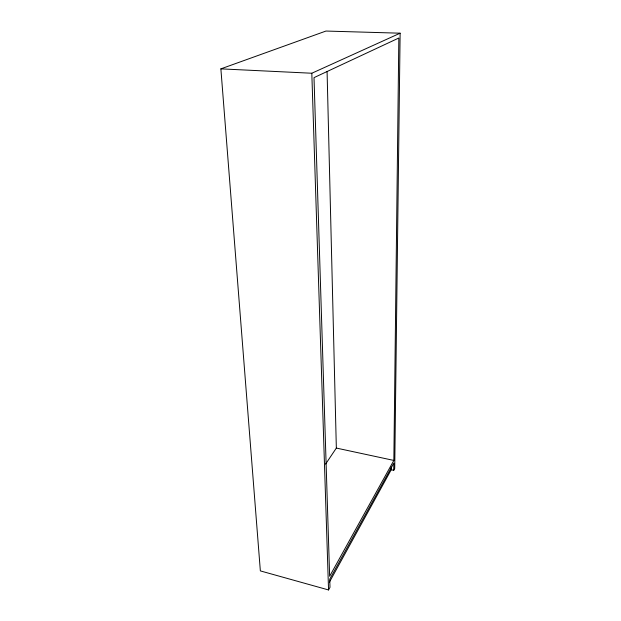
<?xml version="1.0" encoding="UTF-8"?>
<svg xmlns="http://www.w3.org/2000/svg" width="621" height="621" viewBox="0 0 621 621"><rect width="100%" height="100%" fill="white"/><g stroke="black" fill="none" stroke-linecap="round" stroke-linejoin="round"><path stroke-width="0.93" d="M329.355 582.257L391.199 469.771L391.23 467.046M393.73 470.322L393.815 463.064L329.735 579.222L329.992 587.311L328.548 589.95L260.354 570.901L220.874 68.861L325.963 31.05L400.126 33.192L394.715 468.513L393.73 470.322L391.199 469.771M393.846 460.433L398.837 38.013L314.009 77.633L329.642 576.288L393.846 460.433L336.341 448.067L325.583 464.112M220.874 68.861L311.812 73.239L400.126 33.192M311.812 73.239L328.548 589.95M327.081 71.562L336.341 448.067"/></g></svg>
